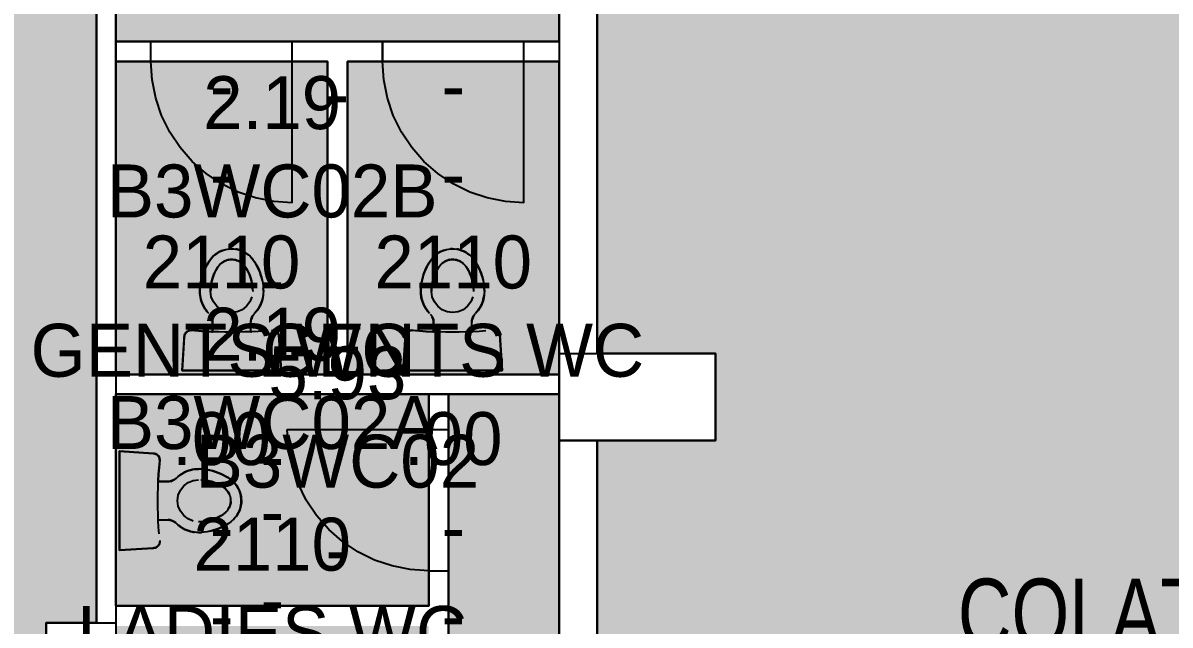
# Model space of a CAD drawing. Extents: x 301721 to 487446, y -38404 to 51035.
# Drawn here: x 316338 to 322935, y -2947 to 517 of the extents above; entities that cross this region are included whole.
import ezdxf

# ---------------------------------------------------------------- set-up
doc = ezdxf.new("R2010")
doc.units = 0
doc.header["$MEASUREMENT"] = 0
for name, color, linetype in [('DR', 8, 'CONTINUOUS'), ('GROS$', 1, 'CONTINUOUS'), ('HL-TMP', 7, 'CONTINUOUS'), ('RM', 4, 'CONTINUOUS'), ('RM$', 5, 'CONTINUOUS'), ('RM$TXT', 5, 'CONTINUOUS'), ('SHOPFITTING', 4, 'CONTINUOUS'), ('TEXT', 7, 'CONTINUOUS'), ('WA_EXT', 7, 'CONTINUOUS')]:
    doc.layers.add(name, color=color, linetype=linetype)

msp = doc.modelspace()

# ---------------------------------------------------------------- hatches: boundary and pattern name
at = {"layer": 'HL-TMP', "linetype": 'Continuous', "true_color": 0xff6633}
h = msp.add_hatch(color=30, dxfattribs=at)
h.paths.add_polyline_path([(449876.4, 22165.1), (449971.4, 22165.1), (449971.4, 22565.1), (445871.4, 22565.1), (445871.4, 22165.1), (445471.4, 22165.1), (445471.4, 22565.1), (440371.4, 22565.1), (440371.4, 22165.1), (439971.4, 22165.1), (439971.4, 22565.1), (449876.4, 22565.1), (449876.4, 26555.1), (449451.4, 26555.1), (449451.4, 28345.1), (446676.5, 28345.1), (446676.5, 28165.1), (446276.5, 28165.1), (446276.5, 28345.1), (440571.4, 28345.1), (440571.4, 28242.4), (439876.4, 27038.6), (439434.7, 26783.7), (439134.7, 27303.3), (439436.4, 27477.5), (439937.3, 28345.1), (435201.4, 28345.1), (435201.4, 25034), (435201.4, 20175.1), (435181.4, 20175.1), (435181.4, 19275.1), (438216.4, 19275.1), (438216.4, 18175.1), (447126.4, 18175.1), (447126.4, 20175.1), (449876.4, 20175.1)], flags=0)
h.paths.add_polyline_path([(319421.4, 7215.1), (319421.4, 10115.1), (319421.4, 10395.1), (316871.4, 10395.1), (316871.4, 4615.1), (319421.4, 4615.1)], flags=0)
h.paths.add_polyline_path([(316761.4, -3334.9), (316471.4, -3334.9), (316471.4, -2934.9), (316761.4, -2934.9), (316761.4, 1165.1), (316471.4, 1165.1), (316471.4, 1565.1), (315371.4, 1565.1), (315371.4, 1165.1), (314971.4, 1165.1), (314971.4, 1565.1), (316761.4, 1565.1), (316761.4, 5665.1), (316471.4, 5665.1), (316471.4, 6065.1), (316761.4, 6065.1), (316761.4, 6965.1), (309371.4, 6965.1), (309371.4, -6224.9), (312921.4, -6224.9), (316471.4, -6224.9), (316471.4, -5934.9), (316761.4, -5934.9), (316761.4, -4434.9), (315371.4, -4434.9), (315371.4, -4834.9), (314971.4, -4834.9), (314971.4, -4434.9), (316761.4, -4434.9)], flags=0)
h.paths.add_polyline_path([(446272.4, 37002.2), (446272.4, 35920.1), (450031.3, 35920.1), (450031.3, 36956), (450041.3, 36956), (450041.3, 36997), (449971.4, 36997), (449971.4, 37001.9), (446772.8, 37001.9), (446428, 36801), (446330.3, 36968.7)], flags=0)
h.paths.add_polyline_path([(449876.4, 20085.1), (449102, 20085.1), (447216.4, 20085.1), (447216.4, 18085.1), (438126.4, 18085.1), (438126.4, 19185.1), (436810.4, 19185.1), (436010.4, 19185.1), (435181.4, 19185.1), (435181.4, 16565.1), (435371.4, 16565.1), (435371.4, 16585.1), (440971.4, 16585.1), (440971.4, 16565.1), (441371.4, 16565.1), (441371.4, 16585.1), (443971.4, 16585.1), (443971.4, 16565.1), (444371.4, 16565.1), (444371.4, 16585.1), (449876.4, 16585.1)], flags=0)
at = {"layer": 'HL-TMP', "linetype": 'Continuous', "true_color": 0xcccccc}
h = msp.add_hatch(color=254, dxfattribs=at)
h.paths.add_polyline_path([(341951.4, -11534.9), (342551.4, -11534.9), (342551.4, -10834.9), (341971.4, -10834.9), (341971.4, -10679.9), (338759.9, -10679.9), (338759.9, -8155.5), (338759.9, -6484.9), (328521.4, -6484.9), (328521.4, -5784.9), (331811.4, -5784.9), (331811.4, -4884.9), (331021.4, -4884.9), (331021.4, -4384.9), (331811.4, -4384.9), (331811.4, -2384.9), (331811.4, -1884.9), (331021.4, -1884.9), (331021.4, -1384.9), (331811.4, -1384.9), (331811.4, 4115.1), (331021.4, 4115.1), (331021.4, 4505.1), (328027.5, 4505.1), (320321.4, 4505.1), (320321.4, 4115.1), (319641.4, 4115.1), (319641.4, 1683.8), (319641.4, -1384.9), (320321.4, -1384.9), (320321.4, -1884.9), (319641.4, -1884.9), (319641.4, -4384.9), (320321.4, -4384.9), (320321.4, -4884.9), (319641.4, -4884.9), (319641.4, -5784.9), (322821.4, -5784.9), (322821.4, -6394.9), (324371.4, -6394.9), (324371.4, -8529.9), (324371.4, -13414.9), (326147.1, -13414.9), (327371.4, -13414.9), (327371.4, -16414.9), (329971.4, -16414.9), (330371.4, -16434.9), (330371.4, -12334.9), (329971.4, -12334.9), (329971.4, -11934.9), (330371.4, -11934.9), (330371.4, -16414.9), (332971.4, -16414.9), (333371.4, -16434.9), (333371.4, -16414.9), (335971.4, -16414.9), (336371.4, -16434.9), (336371.4, -16414.9), (338759.9, -16414.9), (338759.9, -14878.4), (338849.9, -14878.4), (338849.9, -16414.9), (338971.4, -16414.9), (339371.4, -16434.9), (339371.4, -16414.9), (341951.4, -16414.9)], flags=0)
h.paths.add_polyline_path([(364561.4, -2184.9), (362161.4, -2184.9), (362161.4, -4674.9), (364561.4, -4674.9), (364561.4, -4174.9)], flags=0)
h.paths.add_polyline_path([(364561.4, 505.1), (362161.4, 505.1), (362161.4, -2084.9), (364561.4, -2084.9)], flags=0)
h.paths.add_polyline_path([(370181.4, -2184.9), (367781.4, -2184.9), (367781.4, -4674.9), (370181.4, -4674.9)], flags=0)
h.paths.add_polyline_path([(370181.4, 505.1), (368471.4, 505.1), (367781.4, 505.1), (367781.4, -2084.9), (370181.4, -2084.9)], flags=0)
at = {"layer": 'HL-TMP', "linetype": 'Continuous'}
h = msp.add_hatch(color=7, dxfattribs=at)
h.paths.add_polyline_path([(319421.4, 295.4), (318406.1, 295.4), (318203.9, 295.4), (318203.9, 41.3), (318203.9, -1504.6), (319421.4, -1504.6)], flags=0)
h.paths.add_polyline_path([(318088.9, 295.4), (316871.4, 295.4), (316871.4, -1504.6), (318088.9, -1504.6)], flags=0)
h.paths.add_polyline_path([(319421.4, 4385.1), (316871.4, 4385.1), (316871.4, 410.4), (317886.6, 410.4), (318406.1, 410.4), (319421.4, 410.4), (319421.4, 1360.4), (318071.4, 1360.4), (318071.4, 3195.1), (318181.4, 3195.1), (318181.4, 1475.4), (319421.4, 1475.4), (319421.4, 1683.8)], flags=0)
h.paths.add_polyline_path([(318671.4, -3154.3), (318671.4, -2952.1), (316871.4, -2952.1), (316871.4, -4169.6), (318671.4, -4169.6)], flags=0)
h.paths.add_polyline_path([(318671.4, -1619.6), (316871.4, -1619.6), (316871.4, -2837.1), (318671.4, -2837.1)], flags=0)
h.paths.add_polyline_path([(319421.4, -4884.9), (319421.4, -1619.6), (318786.4, -1619.6), (318786.4, -2634.8), (318786.4, -3154.3), (318786.4, -4284.6), (316871.4, -4284.6), (316871.4, -5946.2), (319421.4, -5946.2)], flags=0)

# ---------------------------------------------------------------- linework, layer by layer
at = {"layer": 'DR'}
for p, q in [((317080.6, 189.3), (317073.6, 295.4)), ((317886.6, -517.6), (317886.6, 295.4)), ((318413.1, 189.3), (318406.1, 295.4)), ((319219.1, -517.6), (319219.1, 295.4)), ((317101.3, 85), (317080.6, 189.3)), ((318433.8, 85), (318413.1, 189.3)), ((317135.5, -15.7), (317101.3, 85)), ((318468, -15.7), (318433.8, 85)), ((317182.6, -111.1), (317135.5, -15.7)), ((318515.1, -111.1), (318468, -15.7)), ((317241.6, -199.5), (317182.6, -111.1)), ((318574.1, -199.5), (318515.1, -111.1)), ((317311.8, -279.5), (317241.6, -199.5)), ((318644.3, -279.5), (318574.1, -199.5)), ((317391.7, -349.6), (317311.8, -279.5)), ((318724.2, -349.6), (318644.3, -279.5)), ((317480.1, -408.7), (317391.7, -349.6)), ((318812.6, -408.7), (318724.2, -349.6)), ((317575.5, -455.7), (317480.1, -408.7)), ((317676.2, -489.9), (317575.5, -455.7)), ((318908, -455.7), (318812.6, -408.7)), ((319008.7, -489.9), (318908, -455.7)), ((317780.5, -510.6), (317676.2, -489.9)), ((317886.6, -517.6), (317780.5, -510.6)), ((319113, -510.6), (319008.7, -489.9)), ((319219.1, -517.6), (319113, -510.6)), ((317858.4, -1821.8), (318671.4, -1821.8)), ((317865.3, -1928), (317858.4, -1821.8)), ((317886.1, -2032.3), (317865.3, -1928)), ((317920.3, -2133), (317886.1, -2032.3)), ((317967.3, -2228.3), (317920.3, -2133)), ((318026.4, -2316.8), (317967.3, -2228.3)), ((318096.5, -2396.7), (318026.4, -2316.8)), ((318176.5, -2466.8), (318096.5, -2396.7)), ((318264.9, -2525.9), (318176.5, -2466.8)), ((318360.3, -2573), (318264.9, -2525.9)), ((318461, -2607.1), (318360.3, -2573)), ((318565.3, -2627.9), (318461, -2607.1)), ((318671.4, -2634.8), (318565.3, -2627.9))]:
    msp.add_line(p, q, dxfattribs=at)
at = {"layer": 'GROS$', "linetype": 'Continuous', "flags": 128}
for points in [[(319421.4, 1360.4), (319421.4, 410.4), (318406.1, 410.4), (318406.1, 295.4), (319421.4, 295.4), (319421.4, -1504.6), (318203.9, -1504.6), (318203.9, 41.3), (318203.9, 295.4), (318406.1, 295.4), (318406.1, 410.4), (317886.6, 410.4), (316871.4, 410.4), (316871.4, 295.4), (318088.9, 295.4), (318088.9, -1504.6), (316871.4, -1504.6), (316871.4, 295.4), (316871.4, 410.4), (316871.4, 4385.1)], [(319641.4, -4384.9), (319641.4, -1884.9), (320321.4, -1884.9), (320321.4, -1384.9), (319641.4, -1384.9), (319641.4, 1683.8)], [(315371.4, 1565.1), (316471.4, 1565.1), (316471.4, 1165.1), (316761.4, 1165.1), (316761.4, -2934.9), (316471.4, -2934.9), (316471.4, -3334.9), (316761.4, -3334.9), (316761.4, -4434.9), (314971.4, -4434.9)], [(318786.4, -3154.3), (318786.4, -2634.8), (318786.4, -1619.6), (318671.4, -1619.6), (318671.4, -2837.1), (316871.4, -2837.1), (316871.4, -1619.6), (318671.4, -1619.6), (318786.4, -1619.6), (319421.4, -1619.6), (319421.4, -4884.9)]]:
    msp.add_lwpolyline(points, dxfattribs=at)
at = {"layer": 'RM', "linetype": 'Continuous', "flags": 128}
for points in [[(317492, -789.5), (317481, -793.5), (317470.3, -798.4), (317460, -804), (317450.2, -810.5), (317440.9, -817.7), (317432.2, -825.6), (317424.2, -834.1), (317416.8, -843.3), (317407.3, -856.8), (317398.6, -870.7), (317390.6, -885.1), (317383.4, -899.9), (317377, -915.1), (317371.4, -930.6), (317366.7, -946.4), (317362.8, -962.4), (317359.7, -978.5), (317357.5, -994.9), (317355.5, -1019.9), (317356.1, -1039.3), (317357.2, -1050.8), (317359.1, -1062.3), (317361.6, -1073.6), (317364.9, -1084.7), (317368.8, -1095.6), (317373.5, -1106.2), (317378.8, -1116.5), (317384.7, -1126.4), (317394.6, -1140.7), (317398.4, -1145), (317384.1, -1126.8), (317368.1, -1095.8), (317358.3, -1062.4), (317356.1, -1039.3), (317355.5, -1019.9), (317358.2, -986.6), (317364.3, -954.3), (317373.8, -922.7), (317386.6, -892.3), (317402.6, -863.5), (317424, -833.1), (317449.7, -809.8), (317480.6, -792.7)], [(317532.4, -782), (317526.5, -782.7), (317538.3, -782.2)], [(317626.3, -810.5), (317616.5, -804), (317606.2, -798.4), (317595.5, -793.5), (317584.5, -789.5), (317567.5, -784.8), (317561.7, -784.1), (317584.8, -788.6), (317617, -803.3)], [(318762.8, -789.5), (318751.8, -793.5), (318741.1, -798.4), (318730.8, -804), (318721, -810.5), (318711.7, -817.7), (318703, -825.6), (318695, -834.1), (318687.6, -843.3), (318678.2, -856.8), (318669.4, -870.7), (318661.4, -885.1), (318654.2, -899.9), (318647.8, -915.1), (318642.2, -930.6), (318637.5, -946.4), (318633.6, -962.4), (318630.5, -978.5), (318628.3, -994.9), (318626.3, -1019.9), (318626.9, -1039.3), (318628, -1050.8), (318629.9, -1062.3), (318632.4, -1073.6), (318635.7, -1084.7), (318639.6, -1095.6), (318644.3, -1106.2), (318649.6, -1116.5), (318655.5, -1126.4), (318665.4, -1140.7), (318669.3, -1145), (318654.9, -1126.8), (318639, -1095.8), (318629.1, -1062.4), (318626.9, -1039.3), (318626.3, -1019.9), (318629, -986.6), (318635.1, -954.3), (318644.6, -922.7), (318657.4, -892.3), (318673.4, -863.5), (318694.8, -833.1), (318720.5, -809.8), (318751.5, -792.7)], [(318803.2, -782), (318797.3, -782.7), (318809.1, -782.2)], [(318855.6, -788.6), (318887.8, -803.3), (318897.1, -810.5), (318887.3, -804), (318877, -798.4), (318866.3, -793.5), (318855.3, -789.5), (318838.3, -784.8), (318832.5, -784.1)], [(317522.7, -844.4), (317507.8, -848.8), (317500.6, -851.6), (317493.6, -855), (317486.9, -859), (317474.3, -868), (317469.2, -873.9), (317483, -860.2), (317500.6, -851.6), (317518.8, -844.6)], [(317596.3, -863), (317601.8, -868.5), (317595.9, -863.5), (317589.6, -859), (317582.9, -855), (317575.9, -851.6), (317568.7, -848.8), (317561.3, -846.6), (317553.7, -845), (317546, -844.1), (317530.5, -843.4), (317522.8, -845), (317542.2, -842.6), (317572.8, -849)], [(317656, -838.1), (317652.3, -834.1), (317659.7, -843.3)], [(318778.6, -848.8), (318771.4, -851.6), (318764.4, -855), (318757.8, -859), (318745.1, -868), (318740, -873.9), (318753.8, -860.2), (318771.4, -851.6), (318789.6, -844.6), (318793.5, -844.4)], [(318813, -842.6), (318843.6, -849), (318867.1, -863), (318872.6, -868.5), (318866.7, -863.5), (318860.4, -859), (318853.7, -855), (318846.8, -851.6), (318839.5, -848.8), (318832.1, -846.6), (318824.5, -845), (318816.8, -844.1), (318801.3, -843.4), (318793.6, -845)], [(318926.9, -838.1), (318923.2, -834.1), (318930.5, -843.3)], [(317441.4, -918.8), (317436.4, -930.3), (317432, -942), (317428.1, -953.8), (317424.8, -965.9), (317422.1, -978.1), (317420, -990.4), (317418.5, -1002.8), (317417.6, -1015.3), (317417.3, -1027.8), (317416.9, -1024.8), (317419.4, -990.3), (317427.5, -953.7), (317438.6, -924.4)], [(317456.5, -890.5), (317453, -896.7), (317459.7, -886.1)], [(317658.1, -1002.8), (317656.5, -990.4), (317654.4, -978.1), (317651.7, -965.9), (317648.4, -953.8), (317644.6, -942), (317640.1, -930.3), (317635.1, -918.8), (317629.6, -907.6), (317617.3, -885.7), (317612.3, -879.8), (317623.4, -895.3), (317640.7, -930.1), (317652.3, -965.7), (317658.7, -1002.7), (317659, -1015.3)], [(317713.8, -962.4), (317709.9, -946.4), (317705.1, -930.6), (317699.5, -915.1), (317693.1, -899.9), (317682.3, -877.7), (317677.9, -870.7), (317689.9, -892.3), (317702.7, -922.7), (317712.2, -954.3)], [(318712.2, -918.8), (318707.2, -930.3), (318702.8, -942), (318698.9, -953.8), (318695.6, -965.9), (318692.9, -978.1), (318690.8, -990.4), (318689.3, -1002.8), (318688.4, -1015.3), (318688.1, -1027.8), (318687.7, -1024.8), (318690.2, -990.3), (318698.3, -953.7), (318709.4, -924.4)], [(318727.4, -890.5), (318723.9, -896.7), (318730.5, -886.1)], [(318928.9, -1002.8), (318927.4, -990.4), (318925.2, -978.1), (318922.5, -965.9), (318919.3, -953.8), (318915.4, -942), (318910.9, -930.3), (318905.9, -918.8), (318900.4, -907.6), (318888.1, -885.7), (318883.2, -879.8), (318894.2, -895.3), (318911.5, -930.1), (318923.1, -965.7), (318929.5, -1002.7), (318929.8, -1015.3)], [(318984.6, -962.4), (318980.7, -946.4), (318975.9, -930.6), (318970.3, -915.1), (318963.9, -899.9), (318953.1, -877.7), (318948.7, -870.7), (318960.7, -892.3), (318973.5, -922.7), (318983.1, -954.3)], [(317678.1, -1145), (317685.2, -1135.9), (317691.8, -1126.4), (317697.7, -1116.5), (317703, -1106.2), (317707.7, -1095.6), (317711.6, -1084.7), (317714.9, -1073.6), (317718.7, -1056.6), (317719.3, -1050.8), (317715.6, -1073.8), (317703.7, -1106.5), (317685.8, -1136.4)], [(317720.8, -1027.8), (317721, -1019.9), (317720.3, -1011.3)], [(318986.4, -1073.8), (318974.5, -1106.5), (318956.6, -1136.4), (318948.9, -1145), (318956, -1135.9), (318962.6, -1126.4), (318968.6, -1116.5), (318973.9, -1106.2), (318978.5, -1095.6), (318982.5, -1084.7), (318985.7, -1073.6), (318989.6, -1056.6), (318990.1, -1050.8)], [(318991.6, -1027.8), (318991.8, -1019.9), (318991.1, -1011.3)], [(317425.2, -1183.6), (317420.5, -1174.5), (317427.7, -1190.9), (317428.1, -1203.8), (317427.6, -1198.7)], [(317656, -1174.5), (317654, -1179.1), (317648.7, -1193.6), (317648.4, -1203.8), (317650.1, -1185.9)], [(317663.8, -1161.4), (317661, -1165.6), (317653.1, -1178.8), (317650.8, -1188.8), (317655.9, -1171.6)], [(318696, -1183.6), (318691.3, -1174.5), (318698.5, -1190.9), (318698.9, -1203.8), (318698.4, -1198.7)], [(318926.8, -1174.5), (318924.8, -1179.1), (318919.6, -1193.6), (318919.2, -1203.8), (318920.9, -1185.9)], [(318934.6, -1161.4), (318931.8, -1165.6), (318923.9, -1178.8), (318921.6, -1188.8), (318926.7, -1171.6)], [(317810.3, -1279.5), (317823.3, -1482.2), (317253.3, -1482.2), (317266.4, -1276.5), (317282.6, -1255.8), (317302.7, -1250.9), (317347.4, -1254.8), (317385.5, -1257.5), (317423.6, -1259.6), (317428.3, -1259.7), (317428.3, -1197.5), (317425.7, -1188.8), (317428.3, -1200.1), (317428.3, -1259.8), (317385.5, -1257.5), (317347.4, -1254.8), (317309.3, -1251.5), (317304, -1251.3), (317298.7, -1251.9), (317293.5, -1253.2), (317288.5, -1255.1), (317283.8, -1257.7), (317279.6, -1260.9), (317275.7, -1264.6), (317272.5, -1268.8), (317269.8, -1273.4), (317267.7, -1278.3), (317266.3, -1283.5), (317265.6, -1288.7), (317253.3, -1482.2), (317823.3, -1482.2), (317810.1, -1276.5), (317804.1, -1268.8)], [(318699.1, -1259.8), (318656.3, -1257.5), (318618.2, -1254.8), (318580.1, -1251.5), (318574.8, -1251.3), (318569.5, -1251.9), (318564.3, -1253.2), (318559.3, -1255.1), (318554.7, -1257.7), (318550.4, -1260.9), (318546.6, -1264.6), (318543.3, -1268.8), (318540.6, -1273.4), (318538.5, -1278.3), (318537.1, -1283.5), (318536.4, -1288.7), (318524.1, -1482.2), (319094.1, -1482.2), (319080.9, -1276.5), (319074.9, -1268.8), (319081.1, -1279.5), (319094.1, -1482.2), (318524.1, -1482.2), (318537.2, -1276.5), (318553.4, -1255.8), (318573.5, -1250.9), (318618.2, -1254.8), (318656.3, -1257.5), (318694.5, -1259.6), (318699.1, -1259.7), (318699.1, -1197.5), (318696.5, -1188.8), (318699.1, -1200.1)], [(317648.3, -1259.8), (317652.9, -1259.6), (317648.3, -1259.7)], [(317792.7, -1257.7), (317805.9, -1267.5), (317808.8, -1278.3), (317802.4, -1263.1)], [(318919.1, -1259.8), (318923.7, -1259.6), (318919.1, -1259.7)], [(319063.5, -1257.7), (319076.7, -1267.5), (319079.6, -1278.3), (319073.3, -1263.1)], [(317116.2, -2121.9), (317118.5, -2079.1), (317121.2, -2041), (317124.5, -2002.9), (317124.6, -1997.6), (317124.1, -1992.3), (317122.8, -1987.1), (317120.9, -1982.1), (317118.3, -1977.5), (317115.1, -1973.2), (317111.4, -1969.4), (317107.2, -1966.1), (317102.6, -1963.4), (317097.7, -1961.3), (317092.5, -1959.9), (317087.2, -1959.2), (316893.7, -1946.9), (316893.7, -2516.9), (317087.3, -2504.5), (317092.5, -2503.8), (317097.7, -2502.5), (317102.6, -2500.4), (317107.2, -2497.7), (317111.4, -2494.4), (317115.1, -2490.6), (317125, -2477.4), (317124.6, -2466.2), (317122.9, -2482.6), (317103.6, -2502.4), (317087.3, -2504.5), (316893.7, -2516.9), (316893.7, -1946.9), (317099.4, -1960), (317120.2, -1976.3), (317125.1, -1996.3), (317121.2, -2041), (317118.5, -2079.1), (317116.4, -2117.3), (317116.2, -2121.9), (317178.5, -2121.9), (317187.2, -2119.3), (317175.8, -2121.9)], [(317565.5, -2320), (317571.9, -2310.1), (317577.6, -2299.9), (317582.5, -2289.2), (317586.5, -2278.1), (317589.6, -2266.8), (317591.9, -2255.3), (317593.3, -2243.6), (317593.7, -2231.9), (317593.3, -2220.2), (317591.9, -2208.5), (317589.6, -2197), (317586.5, -2185.7), (317582.5, -2174.6), (317577.6, -2163.9), (317571.9, -2153.6), (317565.5, -2143.8), (317558.3, -2134.6), (317550.4, -2125.9), (317541.8, -2117.8), (317532.7, -2110.4), (317519.2, -2101), (317505.2, -2092.2), (317490.8, -2084.3), (317476, -2077), (317460.9, -2070.6), (317445.4, -2065.1), (317429.6, -2060.3), (317413.6, -2056.4), (317397.4, -2053.3), (317381.1, -2051.1), (317356.1, -2049.1), (317336.7, -2049.8), (317325.1, -2050.9), (317313.7, -2052.7), (317302.4, -2055.2), (317291.3, -2058.5), (317280.4, -2062.5), (317269.8, -2067.1), (317259.5, -2072.4), (317249.6, -2078.4), (317240, -2084.9), (317230.9, -2092.1), (317208.9, -2111.8), (317206.5, -2112.7), (317218.5, -2103.2), (317239.6, -2084.3), (317269.5, -2066.4), (317302.2, -2054.5), (317330.9, -2049.9), (317356.1, -2049.1), (317389.3, -2051.8), (317421.7, -2057.9), (317453.3, -2067.4), (317483.6, -2080.3), (317512.5, -2096.2), (317542.9, -2117.6), (317566.2, -2143.3), (317583.3, -2174.3), (317592.8, -2208.4), (317594.2, -2243.7), (317587.4, -2278.4), (317572.7, -2310.6)], [(317172.2, -2121.7), (317177.2, -2121.3), (317192.4, -2118.8), (317201.5, -2114.1), (317185, -2121.3)], [(317524.3, -2194.2), (317520.9, -2187.2), (317517, -2180.6), (317512.5, -2174.3), (317507.5, -2168.3), (317502, -2162.8), (317493.5, -2155.6), (317479.2, -2146.7), (317468.3, -2140.6), (317457.1, -2135), (317445.7, -2130), (317434, -2125.6), (317422.1, -2121.7), (317410.1, -2118.4), (317397.9, -2115.7), (317379.4, -2112.6), (317373.2, -2112.1), (317398, -2115.1), (317434.2, -2125), (317468.6, -2140), (317500.3, -2159.8), (317520.1, -2183.2)], [(317517, -2283.2), (317520.9, -2276.5), (317524.3, -2269.6), (317527.2, -2262.4), (317529.4, -2254.9), (317530.9, -2247.3), (317532.9, -2231.9), (317531.9, -2224.1), (317532.7, -2243.6), (317523.8, -2273.6)], [(317373.2, -2351.7), (317385.6, -2350.2), (317397.9, -2348.1), (317410.1, -2345.4), (317422.1, -2342.1), (317434, -2338.2), (317445.7, -2333.8), (317457.1, -2328.8), (317468.3, -2323.2), (317490.3, -2310.9), (317496.1, -2306), (317480.7, -2317), (317445.9, -2334.3), (317410.2, -2345.9), (317373.2, -2352.3), (317360.7, -2352.6)], [(317116.2, -2341.9), (317116.4, -2346.5), (317116.2, -2341.9)], [(317201.5, -2349.7), (317196.8, -2347.6), (317182.4, -2342.4), (317172.2, -2342.1), (317190, -2343.8)], [(317214.5, -2357.5), (317210.3, -2354.6), (317197.2, -2346.7), (317187.2, -2344.5), (317204.4, -2349.5)], [(317302.2, -2409.3), (317269.5, -2397.3), (317239.6, -2379.5), (317230.9, -2371.7), (317240, -2378.9), (317249.6, -2385.4), (317259.5, -2391.4), (317269.8, -2396.7), (317280.4, -2401.3), (317291.3, -2405.3), (317302.4, -2408.5), (317319.3, -2412.4), (317325.1, -2412.9)], [(317413.6, -2407.4), (317429.6, -2403.5), (317445.4, -2398.7), (317460.9, -2393.1), (317476, -2386.7), (317498.3, -2375.9), (317505.2, -2371.6), (317483.6, -2383.5), (317453.3, -2396.4), (317421.7, -2405.9)], [(317541.8, -2346), (317532.7, -2353.3), (317537.9, -2349.7)], [(317348.2, -2414.4), (317356.1, -2414.6), (317364.7, -2414)]]:
    msp.add_lwpolyline(points, close=True, dxfattribs=at)
at = {"layer": 'RM$', "linetype": 'Continuous', "flags": 128}
for points in [[(328027.5, 4505.1), (320321.4, 4505.1), (320321.4, 4115.1), (319641.4, 4115.1), (319641.4, 1683.8), (319641.4, -1384.9), (320321.4, -1384.9), (320321.4, -1884.9), (319641.4, -1884.9), (319641.4, -4384.9), (320321.4, -4384.9), (320321.4, -4884.9), (319641.4, -4884.9), (319641.4, -5784.9), (322821.4, -5784.9), (322821.4, -6394.9)], [(314971.4, -4434.9), (316761.4, -4434.9), (316761.4, -3334.9), (316471.4, -3334.9), (316471.4, -2934.9), (316761.4, -2934.9), (316761.4, 1165.1), (316471.4, 1165.1), (316471.4, 1565.1), (315371.4, 1565.1)]]:
    msp.add_lwpolyline(points, dxfattribs=at)
for points in [[(319421.4, 4385.1), (316871.4, 4385.1), (316871.4, 410.4), (317886.6, 410.4), (318406.1, 410.4), (319421.4, 410.4), (319421.4, 1360.4), (318071.4, 1360.4), (318071.4, 3195.1), (318181.4, 3195.1), (318181.4, 1475.4), (319421.4, 1475.4), (319421.4, 1683.8)], [(318088.9, 295.4), (316871.4, 295.4), (316871.4, -1504.6), (318088.9, -1504.6)], [(319421.4, 295.4), (318406.1, 295.4), (318203.9, 295.4), (318203.9, 41.3), (318203.9, -1504.6), (319421.4, -1504.6)], [(319421.4, -4884.9), (319421.4, -1619.6), (318786.4, -1619.6), (318786.4, -2634.8), (318786.4, -3154.3), (318786.4, -4284.6), (316871.4, -4284.6), (316871.4, -5946.2), (319421.4, -5946.2)], [(318671.4, -1619.6), (316871.4, -1619.6), (316871.4, -2837.1), (318671.4, -2837.1)]]:
    msp.add_lwpolyline(points, close=True, dxfattribs=at)
at = {"layer": 'SHOPFITTING', "linetype": 'Continuous'}
for p, q in [((317481, -793.5), (317492, -789.5)), ((317492, -789.5), (317503.3, -786.3)), ((317503.3, -786.3), (317514.9, -784.1)), ((317514.9, -784.1), (317526.5, -782.7)), ((317526.5, -782.7), (317538.3, -782.2)), ((317538.3, -782.2), (317550, -782.7)), ((317550, -782.7), (317561.7, -784.1)), ((317561.7, -784.1), (317573.2, -786.3)), ((317573.2, -786.3), (317584.5, -789.5)), ((317584.5, -789.5), (317595.5, -793.5)), ((318751.8, -793.5), (318762.8, -789.5)), ((318762.8, -789.5), (318774.1, -786.3)), ((318774.1, -786.3), (318785.7, -784.1)), ((318785.7, -784.1), (318797.3, -782.7)), ((318797.3, -782.7), (318809.1, -782.2)), ((318809.1, -782.2), (318820.8, -782.7)), ((318820.8, -782.7), (318832.5, -784.1)), ((318832.5, -784.1), (318844, -786.3)), ((318844, -786.3), (318855.3, -789.5)), ((318855.3, -789.5), (318866.3, -793.5)), ((317398.6, -870.7), (317407.3, -856.8)), ((317407.3, -856.8), (317416.8, -843.3)), ((317416.8, -843.3), (317424.2, -834.1)), ((317424.2, -834.1), (317432.2, -825.6)), ((317432.2, -825.6), (317440.9, -817.7)), ((317440.9, -817.7), (317450.2, -810.5)), ((317450.2, -810.5), (317460, -804)), ((317460, -804), (317470.3, -798.4)), ((317470.3, -798.4), (317481, -793.5)), ((317486.9, -859), (317493.6, -855)), ((317493.6, -855), (317500.6, -851.6)), ((317500.6, -851.6), (317507.8, -848.8)), ((317507.8, -848.8), (317515.2, -846.6)), ((317515.2, -846.6), (317522.8, -845)), ((317522.8, -845), (317530.5, -844.1)), ((317530.5, -844.1), (317538.3, -843.7)), ((317538.3, -843.7), (317546, -844.1)), ((317546, -844.1), (317553.7, -845)), ((317553.7, -845), (317561.3, -846.6)), ((317561.3, -846.6), (317568.7, -848.8)), ((317568.7, -848.8), (317575.9, -851.6)), ((317575.9, -851.6), (317582.9, -855)), ((317582.9, -855), (317589.6, -859)), ((317595.5, -793.5), (317606.2, -798.4)), ((317606.2, -798.4), (317616.5, -804)), ((317616.5, -804), (317626.3, -810.5)), ((317626.3, -810.5), (317635.6, -817.7)), ((317635.6, -817.7), (317644.3, -825.6)), ((317644.3, -825.6), (317652.3, -834.1)), ((317652.3, -834.1), (317659.7, -843.3)), ((317659.7, -843.3), (317669.2, -856.8)), ((317669.2, -856.8), (317677.9, -870.7)), ((318669.4, -870.7), (318678.2, -856.8)), ((318678.2, -856.8), (318687.6, -843.3)), ((318687.6, -843.3), (318695, -834.1)), ((318695, -834.1), (318703, -825.6)), ((318703, -825.6), (318711.7, -817.7)), ((318711.7, -817.7), (318721, -810.5)), ((318721, -810.5), (318730.8, -804)), ((318730.8, -804), (318741.1, -798.4)), ((318741.1, -798.4), (318751.8, -793.5)), ((318757.8, -859), (318764.4, -855)), ((318764.4, -855), (318771.4, -851.6)), ((318771.4, -851.6), (318778.6, -848.8)), ((318778.6, -848.8), (318786, -846.6)), ((318786, -846.6), (318793.6, -845)), ((318793.6, -845), (318801.3, -844.1)), ((318801.3, -844.1), (318809.1, -843.7)), ((318809.1, -843.7), (318816.8, -844.1)), ((318816.8, -844.1), (318824.5, -845)), ((318824.5, -845), (318832.1, -846.6)), ((318832.1, -846.6), (318839.5, -848.8)), ((318839.5, -848.8), (318846.8, -851.6)), ((318846.8, -851.6), (318853.7, -855)), ((318853.7, -855), (318860.4, -859)), ((318866.3, -793.5), (318877, -798.4)), ((318877, -798.4), (318887.3, -804)), ((318887.3, -804), (318897.1, -810.5)), ((318897.1, -810.5), (318906.4, -817.7)), ((318906.4, -817.7), (318915.1, -825.6)), ((318915.1, -825.6), (318923.2, -834.1)), ((318923.2, -834.1), (318930.5, -843.3)), ((318930.5, -843.3), (318940, -856.8)), ((318940, -856.8), (318948.7, -870.7)), ((317371.4, -930.6), (317377, -915.1)), ((317377, -915.1), (317383.4, -899.9)), ((317383.4, -899.9), (317390.6, -885.1)), ((317390.6, -885.1), (317398.6, -870.7)), ((317436.4, -930.3), (317441.4, -918.8)), ((317441.4, -918.8), (317447, -907.6)), ((317447, -907.6), (317453, -896.7)), ((317453, -896.7), (317459.6, -886.1)), ((317459.6, -886.1), (317464.2, -879.8)), ((317464.2, -879.8), (317469.2, -873.9)), ((317469.2, -873.9), (317474.7, -868.5)), ((317474.7, -868.5), (317480.6, -863.5)), ((317480.6, -863.5), (317486.9, -859)), ((317589.6, -859), (317595.9, -863.5)), ((317595.9, -863.5), (317601.8, -868.5)), ((317601.8, -868.5), (317607.3, -873.9)), ((317607.3, -873.9), (317612.3, -879.8)), ((317612.3, -879.8), (317616.9, -886.1)), ((317623.5, -896.7), (317629.6, -907.6)), ((317629.6, -907.6), (317635.1, -918.8)), ((317635.1, -918.8), (317640.1, -930.3)), ((317677.9, -870.7), (317685.9, -885.1)), ((317685.9, -885.1), (317693.1, -899.9)), ((317693.1, -899.9), (317699.5, -915.1)), ((317699.5, -915.1), (317705.1, -930.6)), ((318642.2, -930.6), (318647.8, -915.1)), ((318647.8, -915.1), (318654.2, -899.9)), ((318654.2, -899.9), (318661.4, -885.1)), ((318661.4, -885.1), (318669.4, -870.7)), ((318707.2, -930.3), (318712.2, -918.8)), ((318712.2, -918.8), (318717.8, -907.6)), ((318717.8, -907.6), (318723.9, -896.7)), ((318723.9, -896.7), (318730.5, -886.1)), ((318730.5, -886.1), (318735, -879.8)), ((318735, -879.8), (318740, -873.9)), ((318740, -873.9), (318745.5, -868.5)), ((318745.5, -868.5), (318751.4, -863.5)), ((318751.4, -863.5), (318757.8, -859)), ((318860.4, -859), (318866.7, -863.5)), ((318866.7, -863.5), (318872.6, -868.5)), ((318872.6, -868.5), (318878.1, -873.9)), ((318878.1, -873.9), (318883.2, -879.8)), ((318883.2, -879.8), (318887.7, -886.1)), ((318894.3, -896.7), (318900.4, -907.6)), ((318900.4, -907.6), (318905.9, -918.8)), ((318905.9, -918.8), (318910.9, -930.3)), ((318948.7, -870.7), (318956.7, -885.1)), ((318956.7, -885.1), (318963.9, -899.9)), ((318963.9, -899.9), (318970.3, -915.1)), ((318970.3, -915.1), (318975.9, -930.6)), ((317357.5, -994.9), (317359.7, -978.5)), ((317359.7, -978.5), (317362.8, -962.4)), ((317362.8, -962.4), (317366.7, -946.4)), ((317366.7, -946.4), (317371.4, -930.6)), ((317420, -990.4), (317422.1, -978.1)), ((317422.1, -978.1), (317424.8, -965.9)), ((317424.8, -965.9), (317428.1, -953.8)), ((317428.1, -953.8), (317432, -942)), ((317432, -942), (317436.4, -930.3)), ((317640.1, -930.3), (317644.6, -942)), ((317644.6, -942), (317648.4, -953.8)), ((317648.4, -953.8), (317651.7, -965.9)), ((317651.7, -965.9), (317654.4, -978.1)), ((317654.4, -978.1), (317656.5, -990.4)), ((317705.1, -930.6), (317709.9, -946.4)), ((317709.9, -946.4), (317713.8, -962.4)), ((317713.8, -962.4), (317716.8, -978.5)), ((317716.8, -978.5), (317719, -994.9)), ((318628.3, -994.9), (318630.5, -978.5)), ((318630.5, -978.5), (318633.6, -962.4)), ((318633.6, -962.4), (318637.5, -946.4)), ((318637.5, -946.4), (318642.2, -930.6)), ((318690.8, -990.4), (318692.9, -978.1)), ((318692.9, -978.1), (318695.6, -965.9)), ((318695.6, -965.9), (318698.9, -953.8)), ((318698.9, -953.8), (318702.8, -942)), ((318702.8, -942), (318707.2, -930.3)), ((318910.9, -930.3), (318915.4, -942)), ((318915.4, -942), (318919.3, -953.8)), ((318919.3, -953.8), (318922.5, -965.9)), ((318922.5, -965.9), (318925.2, -978.1)), ((318925.2, -978.1), (318927.4, -990.4)), ((318975.9, -930.6), (318980.7, -946.4)), ((318980.7, -946.4), (318984.6, -962.4)), ((318984.6, -962.4), (318987.6, -978.5)), ((318987.6, -978.5), (318989.8, -994.9)), ((317356.1, -1039.3), (317355.8, -1027.7)), ((317357.2, -1050.8), (317356.1, -1039.3)), ((317356.2, -1011.3), (317357.5, -994.9)), ((317359.1, -1062.3), (317357.2, -1050.8)), ((317417.3, -1027.7), (317417.6, -1015.3)), ((317421.4, -1059.1), (317417.3, -1027.7)), ((317417.6, -1015.3), (317418.5, -1002.8)), ((317418.5, -1002.8), (317420, -990.4)), ((317656.5, -990.4), (317658.1, -1002.8)), ((317658.1, -1002.8), (317659, -1015.3)), ((317659, -1015.3), (317659.3, -1027.7)), ((317719.3, -1050.8), (317717.5, -1062.3)), ((317719, -994.9), (317720.3, -1011.3)), ((317720.4, -1039.3), (317719.3, -1050.8)), ((317720.3, -1011.3), (317720.8, -1027.7)), ((317720.8, -1027.7), (317720.4, -1039.3)), ((318626.9, -1039.3), (318626.6, -1027.7)), ((318628, -1050.8), (318626.9, -1039.3)), ((318627, -1011.3), (318628.3, -994.9)), ((318629.9, -1062.3), (318628, -1050.8)), ((318688.1, -1027.7), (318688.4, -1015.3)), ((318692.2, -1059.1), (318688.1, -1027.7)), ((318688.4, -1015.3), (318689.3, -1002.8)), ((318689.3, -1002.8), (318690.8, -990.4)), ((318927.4, -990.4), (318928.9, -1002.8)), ((318928.9, -1002.8), (318929.8, -1015.3)), ((318929.8, -1015.3), (318930.1, -1027.7)), ((318990.1, -1050.8), (318988.3, -1062.3)), ((318989.8, -994.9), (318991.1, -1011.3)), ((318991.2, -1039.3), (318990.1, -1050.8)), ((318991.1, -1011.3), (318991.6, -1027.7)), ((318991.6, -1027.7), (318991.2, -1039.3)), ((317361.6, -1073.6), (317359.1, -1062.3)), ((317364.9, -1084.7), (317361.6, -1073.6)), ((317368.8, -1095.6), (317364.9, -1084.7)), ((317373.5, -1106.2), (317368.8, -1095.6)), ((317378.8, -1116.5), (317373.5, -1106.2)), ((317384.7, -1126.4), (317378.8, -1116.5)), ((317433.5, -1088.2), (317421.4, -1059.1)), ((317452.7, -1113.3), (317433.5, -1088.2)), ((317477.8, -1132.5), (317452.7, -1113.3)), ((317623.8, -1113.3), (317598.8, -1132.5)), ((317643, -1088.2), (317623.8, -1113.3)), ((317655.1, -1059.1), (317643, -1088.2)), ((317697.7, -1116.5), (317691.8, -1126.4)), ((317703, -1106.2), (317697.7, -1116.5)), ((317707.7, -1095.6), (317703, -1106.2)), ((317711.6, -1084.7), (317707.7, -1095.6)), ((317714.9, -1073.6), (317711.6, -1084.7)), ((317717.5, -1062.3), (317714.9, -1073.6)), ((318632.4, -1073.6), (318629.9, -1062.3)), ((318635.7, -1084.7), (318632.4, -1073.6)), ((318639.6, -1095.6), (318635.7, -1084.7)), ((318644.3, -1106.2), (318639.6, -1095.6)), ((318649.6, -1116.5), (318644.3, -1106.2)), ((318655.5, -1126.4), (318649.6, -1116.5)), ((318704.3, -1088.2), (318692.2, -1059.1)), ((318723.5, -1113.3), (318704.3, -1088.2)), ((318748.6, -1132.5), (318723.5, -1113.3)), ((318894.6, -1113.3), (318869.6, -1132.5)), ((318913.9, -1088.2), (318894.6, -1113.3)), ((318926, -1059.1), (318913.9, -1088.2)), ((318968.6, -1116.5), (318962.6, -1126.4)), ((318973.9, -1106.2), (318968.6, -1116.5)), ((318978.5, -1095.6), (318973.9, -1106.2)), ((318982.5, -1084.7), (318978.5, -1095.6)), ((318985.7, -1073.6), (318982.5, -1084.7)), ((318988.3, -1062.3), (318985.7, -1073.6)), ((317391.3, -1135.9), (317384.7, -1126.4)), ((317398.4, -1145), (317391.3, -1135.9)), ((317406.2, -1153.7), (317398.4, -1145)), ((317409.5, -1157.5), (317412.7, -1161.4)), ((317412.7, -1161.4), (317415.6, -1165.6)), ((317415.6, -1165.6), (317418.2, -1170)), ((317418.2, -1170), (317420.5, -1174.5)), ((317420.5, -1174.5), (317422.5, -1179.1)), ((317422.5, -1179.1), (317424.3, -1183.9)), ((317424.3, -1183.9), (317425.7, -1188.8)), ((317506.9, -1144.6), (317477.8, -1132.5)), ((317538.3, -1148.7), (317506.9, -1144.6)), ((317569.6, -1144.6), (317538.3, -1148.7)), ((317598.8, -1132.5), (317569.6, -1144.6)), ((317650.8, -1188.8), (317652.3, -1183.9)), ((317652.3, -1183.9), (317654, -1179.1)), ((317654, -1179.1), (317656, -1174.5)), ((317656, -1174.5), (317658.3, -1170)), ((317658.3, -1170), (317661, -1165.6)), ((317661, -1165.6), (317663.8, -1161.4)), ((317663.8, -1161.4), (317667, -1157.5)), ((317667, -1157.5), (317670.4, -1153.7)), ((317678.1, -1145), (317670.4, -1153.7)), ((317685.2, -1135.9), (317678.1, -1145)), ((317691.8, -1126.4), (317685.2, -1135.9)), ((318662.1, -1135.9), (318655.5, -1126.4)), ((318669.3, -1145), (318662.1, -1135.9)), ((318677, -1153.7), (318669.3, -1145)), ((318680.4, -1157.5), (318683.5, -1161.4)), ((318683.5, -1161.4), (318686.4, -1165.6)), ((318686.4, -1165.6), (318689, -1170)), ((318689, -1170), (318691.3, -1174.5)), ((318691.3, -1174.5), (318693.3, -1179.1)), ((318693.3, -1179.1), (318695.1, -1183.9)), ((318695.1, -1183.9), (318696.5, -1188.8)), ((318777.8, -1144.6), (318748.6, -1132.5)), ((318809.1, -1148.7), (318777.8, -1144.6)), ((318840.4, -1144.6), (318809.1, -1148.7)), ((318869.6, -1132.5), (318840.4, -1144.6)), ((318921.6, -1188.8), (318923.1, -1183.9)), ((318923.1, -1183.9), (318924.8, -1179.1)), ((318924.8, -1179.1), (318926.8, -1174.5)), ((318926.8, -1174.5), (318929.2, -1170)), ((318929.2, -1170), (318931.8, -1165.6)), ((318931.8, -1165.6), (318934.6, -1161.4)), ((318934.6, -1161.4), (318937.8, -1157.5)), ((318937.8, -1157.5), (318941.2, -1153.7)), ((318948.9, -1145), (318941.2, -1153.7)), ((318956, -1135.9), (318948.9, -1145)), ((318962.6, -1126.4), (318956, -1135.9)), ((317288.5, -1255.1), (317293.5, -1253.2)), ((317293.5, -1253.2), (317298.7, -1251.9)), ((317298.7, -1251.9), (317304, -1251.3)), ((317304, -1251.3), (317309.3, -1251.5)), ((317347.4, -1254.8), (317309.3, -1251.5)), ((317425.7, -1188.8), (317426.8, -1193.7)), ((317426.8, -1193.7), (317427.6, -1198.7)), ((317427.6, -1198.7), (317428.1, -1203.8)), ((317428.1, -1203.8), (317428.3, -1208.9)), ((317648.3, -1208.9), (317648.4, -1203.8)), ((317648.4, -1203.8), (317648.9, -1198.7)), ((317648.9, -1198.7), (317649.7, -1193.7)), ((317649.7, -1193.7), (317650.8, -1188.8)), ((317767.2, -1251.5), (317772.6, -1251.3)), ((317772.6, -1251.3), (317777.9, -1251.9)), ((317777.9, -1251.9), (317783, -1253.2)), ((317783, -1253.2), (317788, -1255.1)), ((318559.3, -1255.1), (318564.3, -1253.2)), ((318564.3, -1253.2), (318569.5, -1251.9)), ((318569.5, -1251.9), (318574.8, -1251.3)), ((318574.8, -1251.3), (318580.1, -1251.5)), ((318618.2, -1254.8), (318580.1, -1251.5)), ((318696.5, -1188.8), (318697.6, -1193.7)), ((318697.6, -1193.7), (318698.4, -1198.7)), ((318698.4, -1198.7), (318698.9, -1203.8)), ((318698.9, -1203.8), (318699.1, -1208.9)), ((318919.1, -1208.9), (318919.2, -1203.8)), ((318919.2, -1203.8), (318919.7, -1198.7)), ((318919.7, -1198.7), (318920.5, -1193.7)), ((318920.5, -1193.7), (318921.6, -1188.8)), ((319038, -1251.5), (319043.4, -1251.3)), ((319043.4, -1251.3), (319048.7, -1251.9)), ((319048.7, -1251.9), (319053.9, -1253.2)), ((319053.9, -1253.2), (319058.8, -1255.1)), ((317265.6, -1288.7), (317266.3, -1283.5)), ((317266.3, -1283.5), (317267.7, -1278.3)), ((317267.7, -1278.3), (317269.8, -1273.4)), ((317269.8, -1273.4), (317272.5, -1268.8)), ((317272.5, -1268.8), (317275.7, -1264.6)), ((317275.7, -1264.6), (317279.6, -1260.9)), ((317279.6, -1260.9), (317283.8, -1257.7)), ((317283.8, -1257.7), (317288.5, -1255.1)), ((317385.5, -1257.5), (317347.4, -1254.8)), ((317423.6, -1259.6), (317385.5, -1257.5)), ((317461.8, -1261), (317423.6, -1259.6)), ((317500, -1261.9), (317461.8, -1261)), ((317538.3, -1262.2), (317500, -1261.9)), ((317576.5, -1261.9), (317538.3, -1262.2)), ((317614.7, -1261), (317576.5, -1261.9)), ((317652.9, -1259.6), (317614.7, -1261)), ((317691, -1257.5), (317652.9, -1259.6)), ((317729.2, -1254.8), (317691, -1257.5)), ((317788, -1255.1), (317792.7, -1257.7)), ((317792.7, -1257.7), (317797, -1260.9)), ((317797, -1260.9), (317800.8, -1264.6)), ((317800.8, -1264.6), (317804.1, -1268.8)), ((317804.1, -1268.8), (317806.8, -1273.4)), ((317806.8, -1273.4), (317808.8, -1278.3)), ((317808.8, -1278.3), (317810.2, -1283.5)), ((317810.2, -1283.5), (317810.9, -1288.7)), ((318536.4, -1288.7), (318537.1, -1283.5)), ((318537.1, -1283.5), (318538.5, -1278.3)), ((318538.5, -1278.3), (318540.6, -1273.4)), ((318540.6, -1273.4), (318543.3, -1268.8)), ((318543.3, -1268.8), (318546.6, -1264.6)), ((318546.6, -1264.6), (318550.4, -1260.9)), ((318550.4, -1260.9), (318554.7, -1257.7)), ((318554.7, -1257.7), (318559.3, -1255.1)), ((318656.3, -1257.5), (318618.2, -1254.8)), ((318694.5, -1259.6), (318656.3, -1257.5)), ((318732.7, -1261), (318694.5, -1259.6)), ((318770.9, -1261.9), (318732.7, -1261)), ((318809.1, -1262.2), (318770.9, -1261.9)), ((318847.3, -1261.9), (318809.1, -1262.2)), ((318885.5, -1261), (318847.3, -1261.9)), ((318923.7, -1259.6), (318885.5, -1261)), ((318961.9, -1257.5), (318923.7, -1259.6)), ((319000, -1254.8), (318961.9, -1257.5)), ((319058.8, -1255.1), (319063.5, -1257.7)), ((319063.5, -1257.7), (319067.8, -1260.9)), ((319067.8, -1260.9), (319071.6, -1264.6)), ((319071.6, -1264.6), (319074.9, -1268.8)), ((319074.9, -1268.8), (319077.6, -1273.4)), ((319077.6, -1273.4), (319079.6, -1278.3)), ((319079.6, -1278.3), (319081, -1283.5)), ((319081, -1283.5), (319081.7, -1288.7)), ((317087.2, -1959.2), (317092.5, -1959.9)), ((317092.5, -1959.9), (317097.7, -1961.3)), ((317097.7, -1961.3), (317102.6, -1963.4)), ((317102.6, -1963.4), (317107.2, -1966.1)), ((317107.2, -1966.1), (317111.4, -1969.4)), ((317111.4, -1969.4), (317115.1, -1973.2)), ((317115.1, -1973.2), (317118.3, -1977.5)), ((317118.3, -1977.5), (317120.9, -1982.1)), ((317118.5, -2079.1), (317121.2, -2041)), ((317120.9, -1982.1), (317122.8, -1987.1)), ((317121.2, -2041), (317124.5, -2002.9)), ((317122.8, -1987.1), (317124.1, -1992.3)), ((317124.1, -1992.3), (317124.6, -1997.6)), ((317124.6, -1997.6), (317124.5, -2002.9)), ((317116.4, -2117.3), (317118.5, -2079.1)), ((317210.3, -2109.2), (317206, -2111.8)), ((317214.5, -2106.3), (317210.3, -2109.2)), ((317218.5, -2103.2), (317214.5, -2106.3)), ((317222.3, -2099.8), (317218.5, -2103.2)), ((317222.3, -2099.8), (317230.9, -2092.1)), ((317230.9, -2092.1), (317240, -2084.9)), ((317240, -2084.9), (317249.6, -2078.4)), ((317249.6, -2078.4), (317259.5, -2072.4)), ((317259.5, -2072.4), (317269.8, -2067.1)), ((317269.8, -2067.1), (317280.4, -2062.5)), ((317280.4, -2062.5), (317291.3, -2058.5)), ((317291.3, -2058.5), (317302.4, -2055.2)), ((317302.4, -2055.2), (317313.7, -2052.7)), ((317313.7, -2052.7), (317325.1, -2050.9)), ((317316.9, -2115), (317348.2, -2110.9)), ((317325.1, -2050.9), (317336.7, -2049.8)), ((317336.7, -2049.8), (317348.2, -2049.4)), ((317360.7, -2111.2), (317373.2, -2112.1)), ((317364.7, -2049.8), (317381.1, -2051.1)), ((317381.1, -2051.1), (317397.4, -2053.3)), ((317397.4, -2053.3), (317413.6, -2056.4)), ((317413.6, -2056.4), (317429.6, -2060.3)), ((317429.6, -2060.3), (317445.4, -2065.1)), ((317445.4, -2065.1), (317460.9, -2070.6)), ((317460.9, -2070.6), (317476, -2077)), ((317476, -2077), (317490.8, -2084.3)), ((317490.8, -2084.3), (317505.2, -2092.2)), ((317505.2, -2092.2), (317519.2, -2101)), ((317519.2, -2101), (317532.7, -2110.4)), ((317532.7, -2110.4), (317541.8, -2117.8)), ((317114, -2193.7), (317114.9, -2155.5)), ((317114.9, -2155.5), (317116.4, -2117.3)), ((317172.2, -2121.7), (317167.1, -2121.9)), ((317177.2, -2121.3), (317172.2, -2121.7)), ((317182.2, -2120.4), (317177.2, -2121.3)), ((317187.2, -2119.3), (317182.2, -2120.4)), ((317192.1, -2117.9), (317187.2, -2119.3)), ((317196.8, -2116.2), (317192.1, -2117.9)), ((317201.5, -2114.1), (317196.8, -2116.2)), ((317206, -2111.8), (317201.5, -2114.1)), ((317231.3, -2200.6), (317243.4, -2171.4)), ((317243.4, -2171.4), (317262.7, -2146.3)), ((317262.7, -2146.3), (317287.7, -2127.1)), ((317287.7, -2127.1), (317316.9, -2115)), ((317373.2, -2112.1), (317385.6, -2113.6)), ((317385.6, -2113.6), (317397.9, -2115.7)), ((317397.9, -2115.7), (317410.1, -2118.4)), ((317410.1, -2118.4), (317422.1, -2121.7)), ((317422.1, -2121.7), (317434, -2125.6)), ((317434, -2125.6), (317445.7, -2130)), ((317445.7, -2130), (317457.1, -2135)), ((317457.1, -2135), (317468.3, -2140.6)), ((317468.3, -2140.6), (317479.2, -2146.7)), ((317479.2, -2146.7), (317489.8, -2153.3)), ((317496.1, -2157.8), (317502, -2162.8)), ((317502, -2162.8), (317507.5, -2168.3)), ((317507.5, -2168.3), (317512.5, -2174.3)), ((317512.5, -2174.3), (317517, -2180.6)), ((317541.8, -2117.8), (317550.4, -2125.9)), ((317550.4, -2125.9), (317558.3, -2134.6)), ((317558.3, -2134.6), (317565.5, -2143.8)), ((317565.5, -2143.8), (317571.9, -2153.6)), ((317571.9, -2153.6), (317577.6, -2163.9)), ((317577.6, -2163.9), (317582.5, -2174.6)), ((317582.5, -2174.6), (317586.5, -2185.7)), ((317113.7, -2231.9), (317114, -2193.7)), ((317114, -2270.1), (317113.7, -2231.9)), ((317227.2, -2231.9), (317231.3, -2200.6)), ((317231.3, -2263.2), (317227.2, -2231.9)), ((317517, -2180.6), (317520.9, -2187.2)), ((317520.9, -2187.2), (317524.3, -2194.2)), ((317524.3, -2194.2), (317527.2, -2201.4)), ((317527.2, -2201.4), (317529.4, -2208.9)), ((317529.4, -2208.9), (317530.9, -2216.5)), ((317530.9, -2216.5), (317531.9, -2224.1)), ((317531.9, -2239.6), (317530.9, -2247.3)), ((317531.9, -2224.1), (317532.2, -2231.9)), ((317586.5, -2185.7), (317589.6, -2197)), ((317589.6, -2197), (317591.9, -2208.5)), ((317591.9, -2208.5), (317593.3, -2220.2)), ((317593.3, -2220.2), (317593.7, -2231.9)), ((317593.7, -2231.9), (317593.3, -2243.6)), ((317114.9, -2308.3), (317114, -2270.1)), ((317116.4, -2346.5), (317114.9, -2308.3)), ((317243.4, -2292.4), (317231.3, -2263.2)), ((317262.7, -2317.5), (317243.4, -2292.4)), ((317496.1, -2306), (317489.8, -2310.5)), ((317502, -2301), (317496.1, -2306)), ((317507.5, -2295.5), (317502, -2301)), ((317512.5, -2289.5), (317507.5, -2295.5)), ((317517, -2283.2), (317512.5, -2289.5)), ((317520.9, -2276.5), (317517, -2283.2)), ((317524.3, -2269.6), (317520.9, -2276.5)), ((317527.2, -2262.4), (317524.3, -2269.6)), ((317529.4, -2254.9), (317527.2, -2262.4)), ((317530.9, -2247.3), (317529.4, -2254.9)), ((317577.6, -2299.9), (317571.9, -2310.1)), ((317582.5, -2289.2), (317577.6, -2299.9)), ((317586.5, -2278.1), (317582.5, -2289.2)), ((317589.6, -2266.8), (317586.5, -2278.1)), ((317591.9, -2255.3), (317589.6, -2266.8)), ((317593.3, -2243.6), (317591.9, -2255.3)), ((317118.5, -2384.7), (317116.4, -2346.5)), ((317167.1, -2341.9), (317172.2, -2342.1)), ((317172.2, -2342.1), (317177.2, -2342.5)), ((317177.2, -2342.5), (317182.2, -2343.3)), ((317182.2, -2343.3), (317187.2, -2344.5)), ((317187.2, -2344.5), (317192.1, -2345.9)), ((317192.1, -2345.9), (317196.8, -2347.6)), ((317196.8, -2347.6), (317201.5, -2349.7)), ((317201.5, -2349.7), (317206, -2352)), ((317206, -2352), (317210.3, -2354.6)), ((317210.3, -2354.6), (317214.5, -2357.5)), ((317214.5, -2357.5), (317218.5, -2360.6)), ((317218.5, -2360.6), (317222.3, -2364)), ((317230.9, -2371.7), (317222.3, -2364)), ((317240, -2378.9), (317230.9, -2371.7)), ((317287.7, -2336.7), (317262.7, -2317.5)), ((317316.9, -2348.8), (317287.7, -2336.7)), ((317360.7, -2352.6), (317348.2, -2352.9)), ((317373.2, -2351.7), (317360.7, -2352.6)), ((317385.6, -2350.2), (317373.2, -2351.7)), ((317397.9, -2348.1), (317385.6, -2350.2)), ((317410.1, -2345.4), (317397.9, -2348.1)), ((317422.1, -2342.1), (317410.1, -2345.4)), ((317434, -2338.2), (317422.1, -2342.1)), ((317445.7, -2333.8), (317434, -2338.2)), ((317457.1, -2328.8), (317445.7, -2333.8)), ((317468.3, -2323.2), (317457.1, -2328.8)), ((317479.2, -2317.1), (317468.3, -2323.2)), ((317505.2, -2371.6), (317490.8, -2379.5)), ((317519.2, -2362.8), (317505.2, -2371.6)), ((317532.7, -2353.3), (317519.2, -2362.8)), ((317541.8, -2346), (317532.7, -2353.3)), ((317550.4, -2337.9), (317541.8, -2346)), ((317558.3, -2329.2), (317550.4, -2337.9)), ((317565.5, -2320), (317558.3, -2329.2)), ((317571.9, -2310.1), (317565.5, -2320)), ((317121.2, -2422.8), (317118.5, -2384.7)), ((317249.6, -2385.4), (317240, -2378.9)), ((317259.5, -2391.4), (317249.6, -2385.4)), ((317269.8, -2396.7), (317259.5, -2391.4)), ((317280.4, -2401.3), (317269.8, -2396.7)), ((317291.3, -2405.3), (317280.4, -2401.3)), ((317302.4, -2408.5), (317291.3, -2405.3)), ((317313.7, -2411.1), (317302.4, -2408.5)), ((317325.1, -2412.9), (317313.7, -2411.1)), ((317336.7, -2414), (317325.1, -2412.9)), ((317348.2, -2414.4), (317336.7, -2414)), ((317364.7, -2414), (317348.2, -2414.4)), ((317381.1, -2412.6), (317364.7, -2414)), ((317397.4, -2410.5), (317381.1, -2412.6)), ((317413.6, -2407.4), (317397.4, -2410.5)), ((317429.6, -2403.5), (317413.6, -2407.4)), ((317445.4, -2398.7), (317429.6, -2403.5)), ((317460.9, -2393.1), (317445.4, -2398.7)), ((317476, -2386.7), (317460.9, -2393.1)), ((317490.8, -2379.5), (317476, -2386.7)), ((317092.5, -2503.8), (317087.2, -2504.5)), ((317097.7, -2502.5), (317092.5, -2503.8)), ((317102.6, -2500.4), (317097.7, -2502.5)), ((317107.2, -2497.7), (317102.6, -2500.4)), ((317111.4, -2494.4), (317107.2, -2497.7)), ((317115.1, -2490.6), (317111.4, -2494.4)), ((317118.3, -2486.3), (317115.1, -2490.6)), ((317120.9, -2481.6), (317118.3, -2486.3)), ((317122.8, -2476.7), (317120.9, -2481.6)), ((317124.1, -2471.5), (317122.8, -2476.7)), ((317124.6, -2466.2), (317124.1, -2471.5)), ((317124.5, -2460.9), (317124.6, -2466.2))]:
    msp.add_line(p, q, dxfattribs=at)
at = {"layer": 'SHOPFITTING'}
for p, q in [((317428.3, -1259.8), (317428.3, -1208.9)), ((317648.3, -1259.8), (317648.3, -1208.9)), ((318699.1, -1259.8), (318699.1, -1208.9)), ((318919.1, -1259.8), (318919.1, -1208.9)), ((317823.3, -1482.2), (317810.9, -1288.7)), ((319094.1, -1482.2), (319081.7, -1288.7)), ((316893.7, -1946.9), (317087.2, -1959.2)), ((317116.2, -2121.9), (317167.1, -2121.9)), ((317116.2, -2341.9), (317167.1, -2341.9))]:
    msp.add_line(p, q, dxfattribs=at)
for points in [[(317265.6, -1288.7), (317253.3, -1482.2), (317823.3, -1482.2)], [(318536.4, -1288.7), (318524.1, -1482.2), (319094.1, -1482.2)], [(317087.2, -2504.5), (316893.7, -2516.9), (316893.7, -1946.9)]]:
    msp.add_lwpolyline(points, dxfattribs=at)
at = {"layer": 'WA_EXT'}
for p, q in [((319421.4, 1683.8), (319421.4, -1384.9)), ((319641.4, 1683.8), (319641.4, -1384.9)), ((316761.4, 1015.1), (316761.4, -2934.9)), ((316871.4, 1015.1), (316871.4, -2934.9)), ((316871.4, 410.4), (317073.6, 410.4)), ((317073.6, 295.4), (317073.6, 410.4)), ((317886.6, 295.4), (317886.6, 410.4)), ((317886.6, 410.4), (318406.1, 410.4)), ((318406.1, 295.4), (318406.1, 410.4)), ((319219.1, 410.4), (319421.4, 410.4)), ((319219.1, 295.4), (319219.1, 410.4)), ((319421.4, 410.4), (319421.4, 295.4)), ((316871.4, 295.4), (317073.6, 295.4)), ((317886.6, 295.4), (318088.9, 295.4)), ((318088.9, 295.4), (318088.9, -1504.6)), ((318203.9, 295.4), (318203.9, -1504.6)), ((318203.9, 295.4), (318406.1, 295.4)), ((319219.1, 295.4), (319421.4, 295.4)), ((319421.4, -1384.9), (319641.4, -1384.9)), ((316871.4, -1504.6), (319421.4, -1504.6)), ((319421.4, -1504.6), (319421.4, -1619.6)), ((316871.4, -1619.6), (319421.4, -1619.6)), ((318671.4, -1821.8), (318671.4, -1619.6)), ((318786.4, -1821.8), (318786.4, -1619.6)), ((318671.4, -1821.8), (318786.4, -1821.8)), ((319421.4, -1884.9), (319421.4, -4384.9)), ((319421.4, -1884.9), (319641.4, -1884.9)), ((319641.4, -1884.9), (319641.4, -4384.9)), ((318671.4, -2837.1), (318671.4, -2634.8)), ((318671.4, -2634.8), (318786.4, -2634.8)), ((318786.4, -3154.3), (318786.4, -2634.8)), ((318671.4, -2837.1), (316871.4, -2837.1))]:
    msp.add_line(p, q, dxfattribs=at)
for points in [[(319421.4, -1884.9), (319421.4, -1384.9), (320321.4, -1384.9), (320321.4, -1884.9), (319421.4, -1884.9)], [(316871.4, -3334.9), (316471.4, -3334.9), (316471.4, -2934.9), (316871.4, -2934.9), (316871.4, -3334.9)]]:
    msp.add_lwpolyline(points, dxfattribs=at)

# ---------------------------------------------------------------- texts
at = {"layer": 'RM$TXT', "linetype": 'Continuous', "char_height": 304.8, "attachment_point": 8}
for s, insert in [('9.79^M^JB3WC01^M^J-^M^J-^M^J-^M^J2110^M^JGENTSLOBBY^M^J.00^M^J-^M^J-^M^J', (318146.4, -40.6)), ('2.19^M^JB3WC01B^M^J-^M^J-^M^J-^M^J2110^M^JGENTS WC^M^J.00^M^J-^M^J-^M^J', (317480.1, -3043)), ('2.19^M^JB3WC01A^M^J-^M^J-^M^J-^M^J2110^M^JGENTS WC^M^J.00^M^J-^M^J-^M^J', (318812.6, -3043)), ('2.19^M^JB3WC02B^M^J-^M^J-^M^J-^M^J2110^M^JLADIES WC^M^J.00^M^J-^M^J-^M^J', (317771.4, -4666.7)), ('2.19^M^JB3WC02A^M^J-^M^J-^M^J-^M^J2110^M^JLADIES WC^M^J.00^M^J-^M^J-^M^J', (317771.4, -5999.2)), ('5.93^M^JB3WC02^M^J-^M^J-^M^J-^M^J2110^M^JLADY LOBBY^M^J.00^M^J-^M^J-^M^J', (318146.4, -6221.3))]:
    msp.add_mtext(s, dxfattribs=dict(at, insert=insert))
at = {"layer": 'TEXT', "width": 0.8}
msp.add_text('COLATER', height=400, dxfattribs=at).set_placement((321714.4, -3080.1))

doc.saveas('drawing.dxf')
